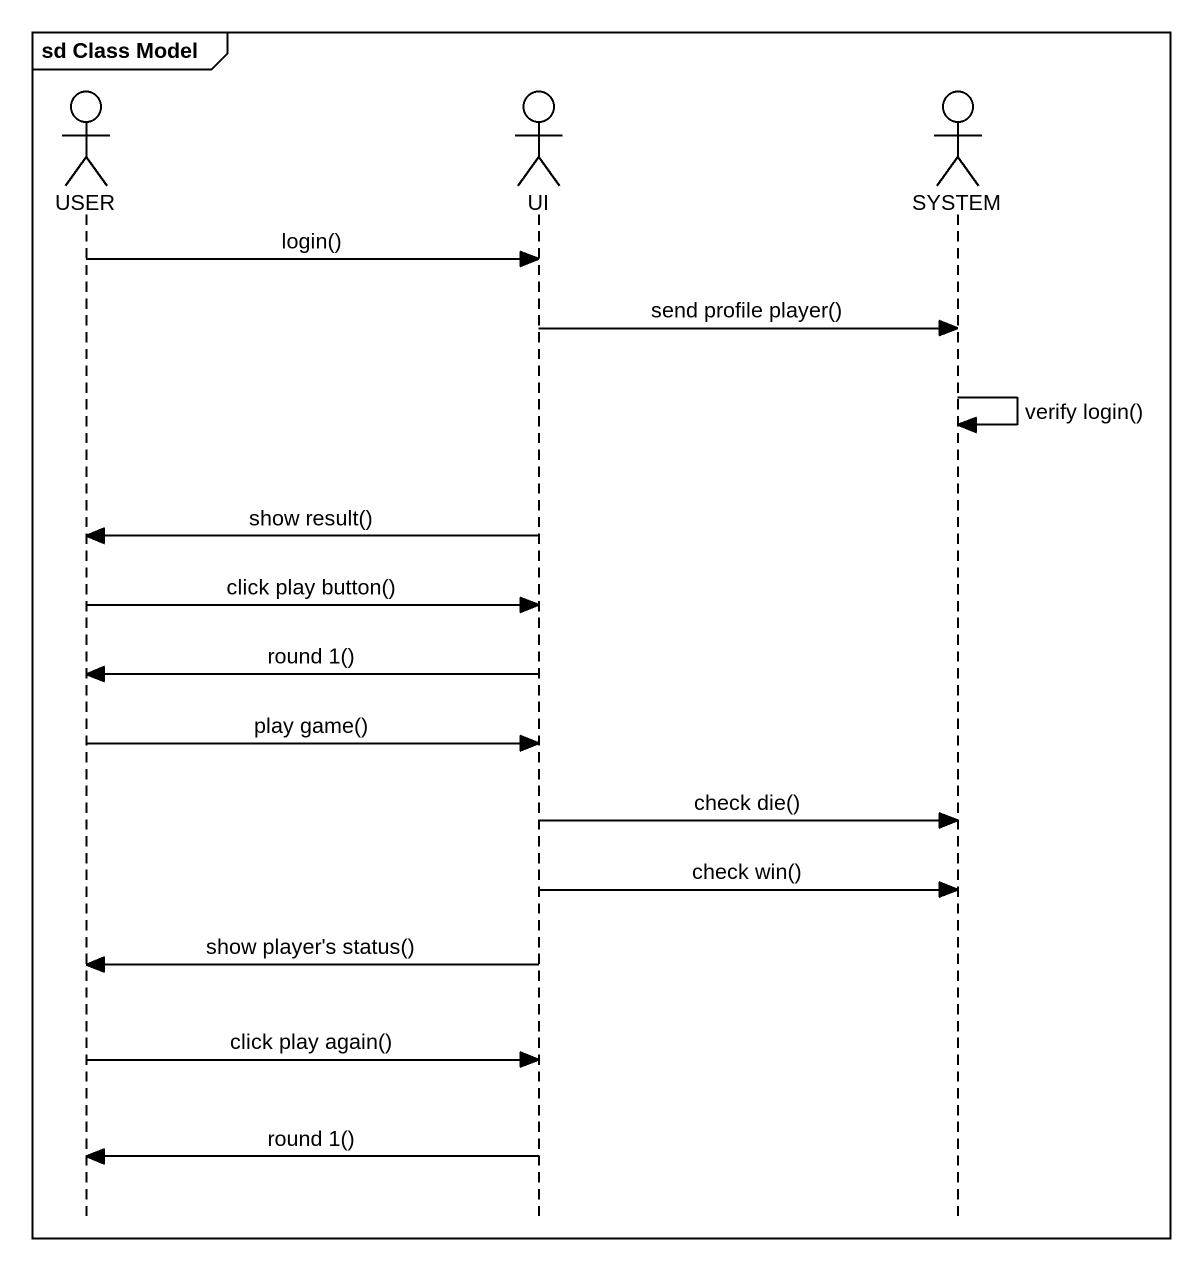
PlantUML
@startuml
mainframe sd Class Model
hide footbox
actor USER
actor UI
actor SYSTEM

USER -> UI : login()
UI -> SYSTEM : send profile player()
SYSTEM -> SYSTEM : verify login()
UI -> USER : show result()
USER -> UI : click play button()
UI -> USER : round 1()
USER -> UI : play game()
UI -> SYSTEM : check die()
UI -> SYSTEM : check win()
UI -> USER : show player's status()
USER -> UI : click play again()
UI -> USER : round 1()
@enduml
